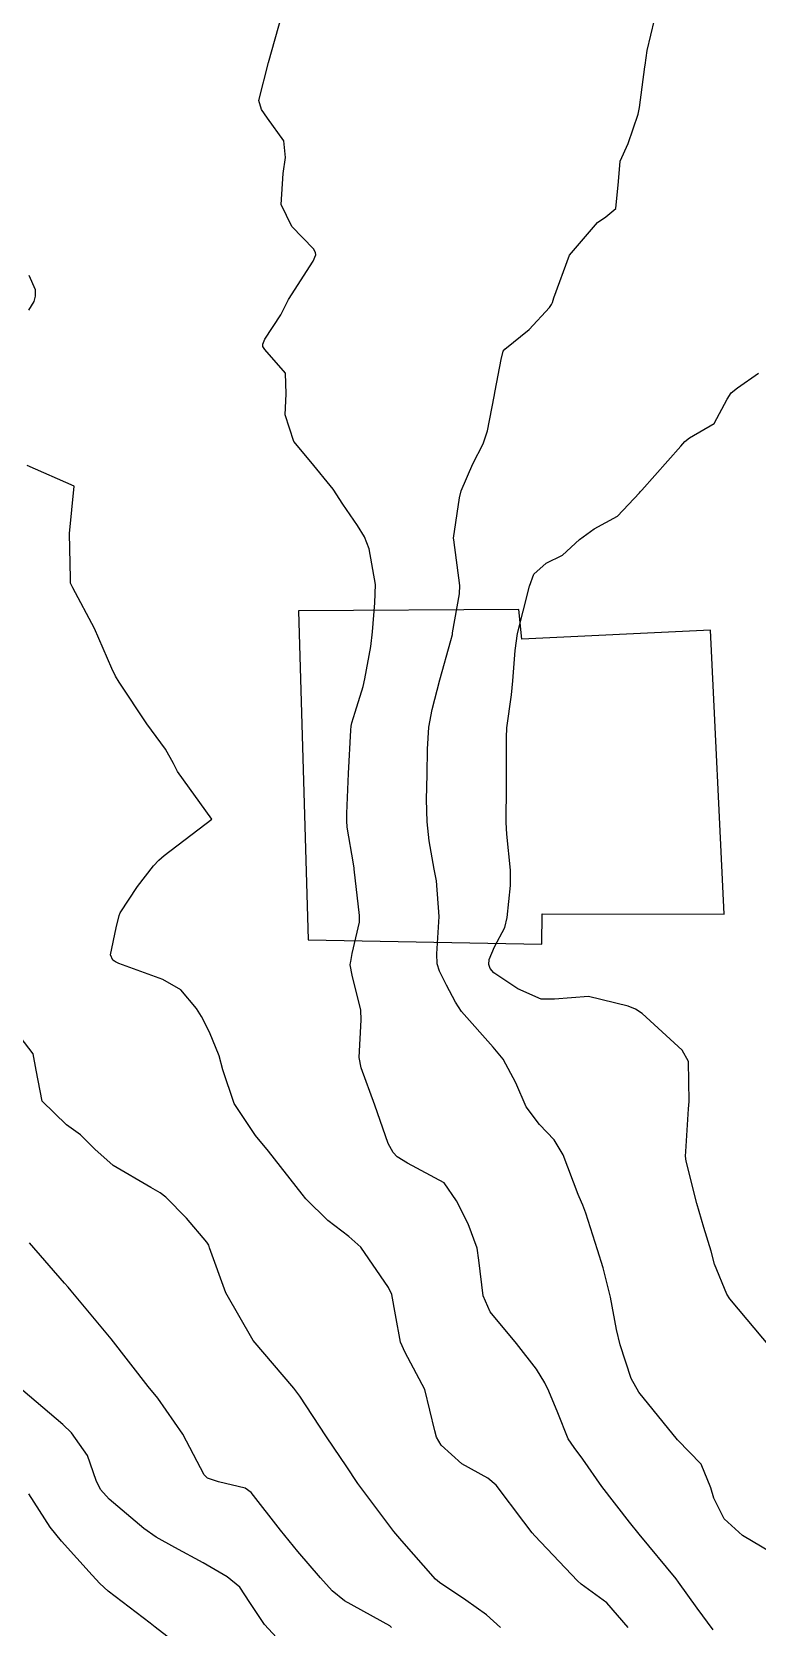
# Model space of a CAD drawing. Header units: metres. Extents: x 298520 to 308411, y 7433745 to 7450750.
# Drawn here: x 300904.5 to 300935.1, y 7447536.5 to 7447603.9 of the extents above; entities that cross this region are included whole.
import ezdxf

# ---------------------------------------------------------------- set-up
doc = ezdxf.new("R2010")
doc.units = ezdxf.units.M
doc.header["$LTSCALE"] = 10
for name, color, linetype in [('Curvas de Nivel 1m', 11, 'Continuous'), ('Curvas de Nivel 5m', 15, 'Continuous'), ('Edificações', 30, 'Continuous')]:
    doc.layers.add(name, color=color, linetype=linetype)

msp = doc.modelspace()

# ---------------------------------------------------------------- linework, layer by layer
at = {"layer": 'Curvas de Nivel 1m', "flags": 128}
for points, elevation in [([(300933.281, 7447536.386), (300932.615, 7447537.309), (300931.816, 7447538.408), (300931.715, 7447538.538), (300930.153, 7447540.426), (300929.748, 7447540.944), (300928.584, 7447542.442), (300927.774, 7447543.597), (300927.411, 7447544.087), (300927.15, 7447544.459), (300926.715, 7447545.551), (300926.345, 7447546.472), (300926.165, 7447546.823), (300925.822, 7447547.396), (300924.967, 7447548.489), (300923.853, 7447549.825), (300923.558, 7447550.505), (300923.382, 7447552.011), (300923.311, 7447552.509), (300922.922, 7447553.543), (300922.429, 7447554.522), (300921.914, 7447555.278), (300920.359, 7447556.113), (300919.93, 7447556.38), (300919.759, 7447556.552), (300919.549, 7447556.942), (300918.983, 7447558.56), (300918.41, 7447560.133), (300918.321, 7447560.567), (300918.398, 7447562.167), (300918.389, 7447562.566), (300918.018, 7447564.055), (300917.937, 7447564.486), (300917.947, 7447564.571), (300917.961, 7447564.634), (300918.029, 7447564.966), (300918.327, 7447566.289), (300918.328, 7447566.567), (300918.11, 7447568.532), (300918.107, 7447568.57), (300918.075, 7447568.754), (300917.817, 7447570.301), (300917.795, 7447570.574), (300917.796, 7447570.876), (300917.863, 7447572.574), (300917.967, 7447574.399), (300917.979, 7447574.572), (300918.006, 7447574.711), (300918.152, 7447575.17), (300918.488, 7447576.247), (300918.562, 7447576.566), (300918.808, 7447577.943), (300918.889, 7447578.563), (300918.98, 7447579.787), (300919.003, 7447580.562), (300918.737, 7447582.063), (300918.54, 7447582.567), (300918.248, 7447583.058), (300917.624, 7447583.947), (300917.216, 7447584.586), (300916.28, 7447585.743), (300915.552, 7447586.607), (300915.192, 7447587.723), (300915.236, 7447588.611), (300915.204, 7447589.489), (300914.332, 7447590.483), (300914.24, 7447590.621), (300914.241, 7447590.714), (300914.338, 7447590.926), (300915.004, 7447591.959), (300915.33, 7447592.605), (300916.379, 7447594.227), (300916.485, 7447594.486), (300916.474, 7447594.589), (300916.384, 7447594.738), (300915.474, 7447595.684), (300915.028, 7447596.611), (300915.105, 7447597.928), (300915.211, 7447598.608), (300915.137, 7447599.306), (300914.449, 7447600.262), (300914.19, 7447600.623), (300914.078, 7447601.004), (300914.483, 7447602.62), (300915.045, 7447604.612)], 702), ([(300935.732, 7447539.66), (300934.527, 7447540.372), (300933.75, 7447541.078), (300933.32, 7447541.948), (300933.181, 7447542.389), (300932.773, 7447543.395), (300931.783, 7447544.41), (300930.142, 7447546.427), (300929.819, 7447547.005), (300929.35, 7447548.435), (300929.198, 7447549.081), (300928.939, 7447550.439), (300928.631, 7447551.687), (300928.396, 7447552.445), (300927.898, 7447554), (300927.776, 7447554.326), (300927.718, 7447554.453), (300927.583, 7447554.779), (300926.95, 7447556.465), (300926.557, 7447557.089), (300925.945, 7447557.736), (300925.386, 7447558.486), (300924.947, 7447559.507), (300924.412, 7447560.496), (300923.98, 7447561.005), (300922.647, 7447562.52), (300922.387, 7447562.905), (300922.014, 7447563.624), (300921.715, 7447564.219), (300921.617, 7447564.526), (300921.601, 7447564.955), (300921.706, 7447566.525), (300921.582, 7447568.041), (300921.496, 7447568.529), (300921.284, 7447569.731), (300921.188, 7447570.534), (300921.17, 7447571.471), (300921.189, 7447572.534), (300921.202, 7447573.602), (300921.268, 7447574.533), (300921.412, 7447575.273), (300921.73, 7447576.527), (300922.19, 7447578.193), (300922.261, 7447578.45), (300922.272, 7447578.519), (300922.566, 7447580.16), (300922.577, 7447580.516), (300922.317, 7447582.444), (300922.311, 7447582.519), (300922.559, 7447584.218), (300922.633, 7447584.516), (300923.13, 7447585.662), (300923.561, 7447586.507), (300923.75, 7447587.046), (300924.027, 7447588.503), (300924.07, 7447588.748), (300924.329, 7447590.073), (300924.411, 7447590.421), (300924.478, 7447590.499), (300925.502, 7447591.332), (300926.36, 7447592.268), (300926.453, 7447592.387), (300926.499, 7447592.478), (300926.553, 7447592.665), (300927.212, 7447594.468), (300928.397, 7447595.855), (300928.747, 7447596.099), (300929.17, 7447596.442), (300929.281, 7447597.581), (300929.35, 7447598.441), (300929.687, 7447599.191), (300930.113, 7447600.433), (300930.17, 7447600.72), (300930.399, 7447602.431), (300930.405, 7447602.509), (300930.49, 7447603.117), (300930.805, 7447604.425)], 703), ([(300904.354, 7447592.152), (300904.577, 7447592.519), (300904.635, 7447592.736), (300904.636, 7447593.007), (300904.372, 7447593.622)], 701), ([(300935.686, 7447548.361), (300934.721, 7447549.5), (300933.997, 7447550.379), (300933.865, 7447550.573), (300933.336, 7447551.846), (300933.196, 7447552.39), (300932.889, 7447553.392), (300932.594, 7447554.4), (300932.138, 7447556.198), (300932.119, 7447556.407), (300932.133, 7447556.605), (300932.248, 7447558.406), (300932.271, 7447558.72), (300932.241, 7447560.406), (300931.98, 7447560.879), (300930.289, 7447562.427), (300930.005, 7447562.619), (300929.695, 7447562.744), (300928.01, 7447563.153), (300926.573, 7447563.036), (300926.008, 7447563.031), (300925.022, 7447563.48), (300924.019, 7447564.151), (300923.856, 7447564.337), (300923.798, 7447564.502), (300923.815, 7447564.713), (300924.034, 7447565.244), (300924.479, 7447566.063), (300924.581, 7447566.495), (300924.713, 7447567.847), (300924.718, 7447568.494), (300924.568, 7447570.016), (300924.539, 7447570.496), (300924.553, 7447572.059), (300924.553, 7447572.496), (300924.545, 7447574.089), (300924.569, 7447574.496), (300924.757, 7447575.901), (300924.815, 7447576.494), (300924.908, 7447577.771), (300925.013, 7447578.492), (300925.259, 7447579.433), (300925.526, 7447580.487), (300925.709, 7447580.996), (300926.228, 7447581.454), (300926.909, 7447581.793), (300927.634, 7447582.459), (300928.248, 7447582.909), (300929.241, 7447583.452), (300930.169, 7447584.431), (300930.211, 7447584.483), (300930.264, 7447584.544), (300931.92, 7447586.405), (300932.086, 7447586.603), (300932.288, 7447586.762), (300933.325, 7447587.362), (300933.882, 7447588.384), (300934.047, 7447588.651), (300934.318, 7447588.872), (300935.207, 7447589.488)], 704), ([(300929.694, 7447536.493), (300928.791, 7447537.531), (300927.712, 7447538.322), (300927.549, 7447538.462), (300925.741, 7447540.365), (300925.634, 7447540.481), (300925.278, 7447540.954), (300924.111, 7447542.497), (300923.766, 7447542.793), (300922.656, 7447543.401), (300921.78, 7447544.193), (300921.594, 7447544.532), (300921.521, 7447544.799), (300921.096, 7447546.537), (300920.269, 7447548.105), (300920.067, 7447548.548), (300919.85, 7447549.692), (300919.698, 7447550.552), (300919.566, 7447550.853), (300918.392, 7447552.565), (300917.887, 7447553.015), (300916.991, 7447553.681), (300916.065, 7447554.598), (300915.906, 7447554.794), (300914.483, 7447556.614), (300913.94, 7447557.282), (300913.033, 7447558.629), (300912.561, 7447560.047), (300912.406, 7447560.636), (300911.993, 7447561.645), (300911.654, 7447562.3), (300911.441, 7447562.648), (300910.78, 7447563.428), (300910.015, 7447563.867), (300908.163, 7447564.547), (300908.022, 7447564.613), (300907.973, 7447564.642), (300907.906, 7447564.692), (300907.805, 7447564.914), (300908.043, 7447566.056), (300908.172, 7447566.568), (300908.217, 7447566.688), (300908.944, 7447567.801), (300909.63, 7447568.674), (300909.843, 7447568.905), (300910.077, 7447569.106), (300912.093, 7447570.64), (300910.641, 7447572.662), (300910.463, 7447573.001), (300910.132, 7447573.605), (300909.337, 7447574.678), (300908.169, 7447576.429), (300908.012, 7447576.692), (300907.866, 7447577.003), (300907.123, 7447578.701), (300906.21, 7447580.423), (300906.12, 7447580.619), (300906.114, 7447580.711), (300906.112, 7447580.814), (300906.072, 7447582.713), (300906.263, 7447584.71), (300904.276, 7447585.585)], 701), ([(300919.692, 7447536.484), (300919.613, 7447536.551), (300917.703, 7447537.618), (300917.172, 7447538.042), (300916.683, 7447538.585), (300915.729, 7447539.693), (300914.999, 7447540.607), (300913.759, 7447542.195), (300913.506, 7447542.37), (300912.377, 7447542.641), (300911.908, 7447542.791), (300911.766, 7447542.945), (300910.859, 7447544.659), (300909.806, 7447546.178), (300909.405, 7447546.674), (300907.833, 7447548.69), (300906.145, 7447550.716), (300906.013, 7447550.867), (300905.866, 7447551.03), (300904.38, 7447552.735)], 699), ([(300915.678, 7447535.141), (300914.319, 7447536.614), (300913.702, 7447537.54), (300913.267, 7447538.185), (300912.734, 7447538.635), (300911.721, 7447539.22), (300910.527, 7447539.866), (300909.737, 7447540.308), (300909.21, 7447540.675), (300907.755, 7447541.903), (300907.379, 7447542.315), (300907.196, 7447542.698), (300906.827, 7447543.758), (300906.158, 7447544.714), (300905.788, 7447545.058), (300903.813, 7447546.74)], 698), ([(300910.37, 7447535.98), (300909.691, 7447536.508), (300909.483, 7447536.672), (300907.706, 7447538.027), (300907.354, 7447538.34), (300907.034, 7447538.7), (300905.734, 7447540.131), (300905.258, 7447540.725), (300904.354, 7447542.137)], 697)]:
    msp.add_lwpolyline(points, dxfattribs=dict(at, elevation=elevation))
at = {"layer": 'Curvas de Nivel 5m', "elevation": 700, "flags": 128}
msp.add_lwpolyline([(300924.301, 7447536.494), (300923.698, 7447537.028), (300922.83, 7447537.639), (300921.712, 7447538.389), (300921.552, 7447538.532), (300920.128, 7447540.156), (300919.787, 7447540.55), (300919.743, 7447540.606), (300918.262, 7447542.565), (300917.77, 7447543.313), (300917.266, 7447544.066), (300916.908, 7447544.583), (300915.808, 7447546.259), (300915.557, 7447546.603), (300913.833, 7447548.62), (300912.685, 7447550.632), (300911.993, 7447552.527), (300911.96, 7447552.639), (300911.884, 7447552.764), (300911.02, 7447553.779), (300910.142, 7447554.666), (300909.906, 7447554.86), (300909.505, 7447555.078), (300907.923, 7447556.005), (300907.142, 7447556.702), (300906.536, 7447557.308), (300905.943, 7447557.731), (300904.912, 7447558.73), (300904.668, 7447560.037), (300904.538, 7447560.734), (300903.99, 7447561.441)], dxfattribs=at)
at = {"layer": 'Edificações'}
msp.add_lwpolyline([(300915.754, 7447579.448), (300916.169, 7447565.543), (300926.039, 7447565.358), (300926.063, 7447566.638), (300933.744, 7447566.634), (300933.18, 7447578.625), (300925.201, 7447578.249), (300925.074, 7447579.496)], close=True, dxfattribs=at)

doc.saveas('drawing.dxf')
